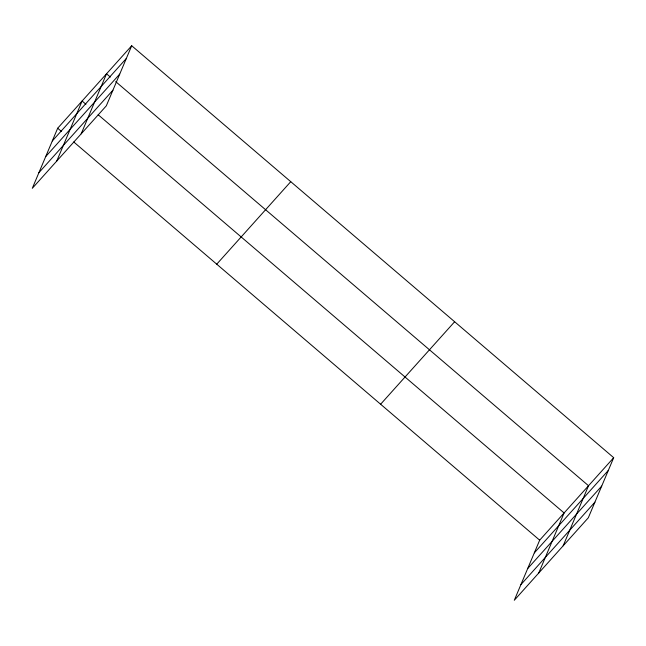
<?xml version="1.0" encoding="UTF-8"?>
<svg xmlns="http://www.w3.org/2000/svg" width="646" height="646" viewBox="0 0 646 646"><rect width="100%" height="100%" fill="white"/><g stroke="black" fill="none" stroke-linecap="round" stroke-linejoin="round"><path stroke-width="0.97" d="M131.703 45.745L57.68 128.231L32.3 188.309L106.324 105.823L131.703 45.745L613.7 457.691L588.32 517.769L514.297 600.255L539.676 540.177L613.7 457.691M56.727 161.088L82.107 101.01L85.926 104.281M81.154 133.867L106.533 73.789L110.353 77.06M538.724 573.034L564.103 512.956L98.168 114.738M563.15 545.813L588.53 485.735L115.707 81.63M52.302 140.965L126.325 58.471M45.696 156.59L119.72 74.096M38.897 172.684L112.921 90.198M216.741 264.174L290.757 181.688M380.615 404.235L454.639 321.748M534.299 552.911L608.322 470.417M527.701 568.537L601.725 486.042M520.902 584.63L594.926 502.144M57.68 128.231L61.499 131.501M73.741 141.959L539.676 540.177"/></g></svg>
